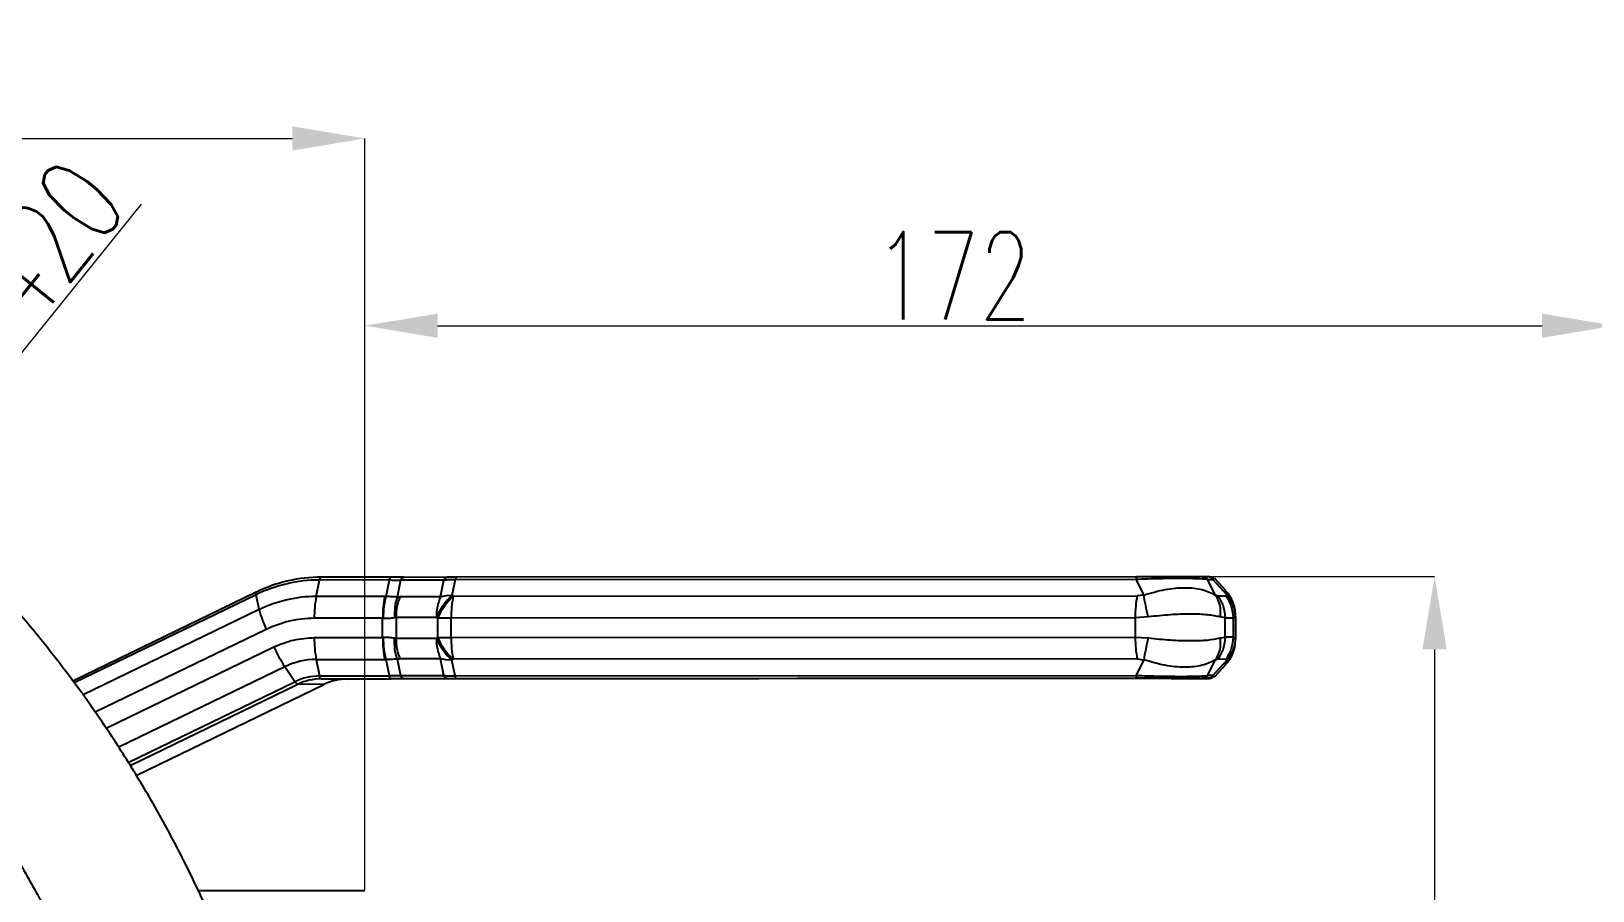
# Model space of a CAD drawing. Header units: millimetres. Extents: x 2003 to 4439, y 563 to 2285.
# Drawn here: x 2949.7 to 3164.6, y 979.9 to 1098.2 of the extents above; entities that cross this region are included whole.
import ezdxf

# ---------------------------------------------------------------- set-up
doc = ezdxf.new("R2010")
doc.units = ezdxf.units.MM
doc.layers.add('AM_5', color=3, linetype='Continuous', lineweight=25)
doc.styles.add('SLDTEXTSTYLE1', font='txt.shx', dxfattribs={"width": 0.7, "bigfont": 'gbcbig.shx'})
doc.dimstyles.new('SLDDIMSTYLE12$0', dxfattribs={"dimtxt": 12, "dimasz": 10, "dimexe": 0, "dimexo": 0.0625, "dimgap": 0.875, "dimtad": 1, "dimdec": 1, "dimlfac": 1.8, "dimrnd": 1e-09, "dimzin": 12, "dimdsep": 46, "dimtxsty": 'SLDTEXTSTYLE1', "dimcen": 0.09, "dimdle": 8.16, "dimclrd": 3, "dimclre": 3, "dimadec": 0, "dimazin": 3, "dimtfac": 1, "dimtdec": 1, "dimtofl": 0, "dimtmove": 0, "dimatfit": 3, "dimfxl": 0, "dimfrac": 2, "dimtolj": 1, "dimlwd": 5, "dimlwe": 5, "dimarcsym": 0})
doc.dimstyles.new('SLDDIMSTYLE12$3', dxfattribs={"dimtxt": 12, "dimasz": 10, "dimexe": 0, "dimexo": 0.0625, "dimgap": 0.875, "dimtad": 1, "dimdec": 1, "dimlfac": 1.8, "dimrnd": 1e-09, "dimzin": 12, "dimdsep": 46, "dimtxsty": 'SLDTEXTSTYLE1', "dimcen": 0.09, "dimdle": 8.16, "dimclrd": 3, "dimclre": 3, "dimadec": 0, "dimazin": 3, "dimtfac": 1, "dimtdec": 1, "dimtofl": 0, "dimtmove": 0, "dimatfit": 3, "dimfxl": 0, "dimfrac": 2, "dimtolj": 1, "dimlwd": 5, "dimlwe": 5, "dimarcsym": 0})

# ---------------------------------------------------------------- blocks, each defined once
blk = doc.blocks.new('*D50')
at = {"layer": 'AM_5', "color": 3, "lineweight": 5, "transparency": 16777216}
blk.add_line((2818.38, 906.17), (2818.38, 1083.4), dxfattribs=at)
at = {"layer": 'AM_5', "color": 3, "linetype": 'Continuous', "lineweight": 5, "transparency": 16777216}
for p, q in [((2828.38, 1083.4), (2985.62, 1083.4)), ((2995.62, 979.96), (2995.62, 1083.4))]:
    blk.add_line(p, q, dxfattribs=at)
at = {"layer": 'AM_5', "color": 3, "transparency": 16777216}
for points in [[(2828.38, 1085.07), (2828.38, 1081.73), (2818.38, 1083.4)], [(2985.62, 1085.07), (2985.62, 1081.73), (2995.62, 1083.4)]]:
    blk.add_solid(points, dxfattribs=at)
at = {"layer": 'Defpoints', "color": 0, "transparency": 16777216}
for p in [(2995.62, 1083.4), (2995.62, 979.9), (2818.38, 906.1)]:
    blk.add_point(p, dxfattribs=at)
at = {"layer": 'AM_5', "color": 0, "transparency": 16777216, "insert": (2907, 1090.28), "char_height": 12, "attachment_point": 5, "style": 'SLDTEXTSTYLE1'}
blk.add_mtext('\\A1;178', dxfattribs=at)
blk = doc.blocks.new('*D51')
at = {"layer": 'AM_5', "color": 3, "lineweight": 5, "transparency": 16777216}
blk.add_line((2995.62, 979.96), (2995.62, 1057.64), dxfattribs=at)
at = {"layer": 'AM_5', "color": 3, "linetype": 'Continuous', "lineweight": 5, "transparency": 16777216}
for p, q in [((3005.62, 1057.64), (3157.62, 1057.64)), ((3167.62, 898.24), (3167.62, 1057.64))]:
    blk.add_line(p, q, dxfattribs=at)
at = {"layer": 'AM_5', "color": 3, "transparency": 16777216}
for points in [[(3005.62, 1059.3), (3005.62, 1055.97), (2995.62, 1057.64)], [(3157.62, 1059.3), (3157.62, 1055.97), (3167.62, 1057.64)]]:
    blk.add_solid(points, dxfattribs=at)
at = {"layer": 'Defpoints', "color": 0, "transparency": 16777216}
for p in [(3167.62, 1057.64), (2995.62, 979.9), (3167.62, 898.17)]:
    blk.add_point(p, dxfattribs=at)
at = {"layer": 'AM_5', "color": 0, "transparency": 16777216, "insert": (3076.56, 1064.51), "char_height": 12, "attachment_point": 5, "style": 'SLDTEXTSTYLE1'}
blk.add_mtext('\\A1;172', dxfattribs=at)
blk = doc.blocks.new('*D43')
at = {"layer": 'AM_5', "color": 3, "lineweight": 5, "transparency": 16777216}
blk.add_line((3111.59, 1023.11), (3142.84, 1023.11), dxfattribs=at)
at = {"layer": 'AM_5', "color": 3, "linetype": 'Continuous', "lineweight": 5, "transparency": 16777216}
for p, q in [((3142.84, 1013.11), (3142.84, 915.66)), ((2818.46, 905.66), (3142.84, 905.66))]:
    blk.add_line(p, q, dxfattribs=at)
at = {"layer": 'AM_5', "color": 3, "transparency": 16777216}
for points in [[(3141.17, 1013.11), (3144.51, 1013.11), (3142.84, 1023.11)], [(3141.17, 915.66), (3144.51, 915.66), (3142.84, 905.66)]]:
    blk.add_solid(points, dxfattribs=at)
at = {"layer": 'Defpoints', "color": 0, "transparency": 16777216}
for p in [(3111.53, 1023.11), (2818.39, 905.66), (3142.84, 905.66)]:
    blk.add_point(p, dxfattribs=at)
at = {"layer": 'AM_5', "color": 0, "transparency": 16777216, "insert": (3135.97, 964.39), "char_height": 12, "attachment_point": 5, "rotation": 90, "style": 'SLDTEXTSTYLE1'}
blk.add_mtext('\\A1;115', dxfattribs=at)
blk = doc.blocks.new('*D44')
at = {"layer": 'AM_5', "color": 3, "linetype": 'Continuous', "lineweight": 5, "transparency": 16777216}
blk.add_line((2964.81, 1074.37), (2939, 1042.32), dxfattribs=at)
at = {"layer": 'AM_5', "color": 3, "lineweight": 5, "transparency": 16777216}
for p, q in [((2885.6, 976.12), (2885.78, 976.12)), ((2885.69, 976.03), (2885.69, 976.21))]:
    blk.add_line(p, q, dxfattribs=at)
at = {"layer": 'AM_5', "color": 3, "transparency": 16777216}
blk.add_solid([(2937.71, 1043.37), (2940.3, 1041.27), (2932.73, 1034.53)], dxfattribs=at)
at = {"layer": 'Defpoints', "color": 0, "transparency": 16777216}
for p in [(2932.73, 1034.53), (2838.65, 917.71)]:
    blk.add_point(p, dxfattribs=at)
at = {"layer": 'AM_5', "color": 0, "transparency": 16777216, "insert": (2949.69, 1066.55), "char_height": 12, "attachment_point": 5, "rotation": 51.1543, "style": 'SLDTEXTSTYLE1'}
blk.add_mtext('\\A1;%%C420', dxfattribs=at)

msp = doc.modelspace()

# ---------------------------------------------------------------- linework, layer by layer
at = {"color": 7, "linetype": 'Continuous', "lineweight": 25}
for p, q in [((2999.221, 1023.052), (2989.609, 1023.046)), ((3000.913, 1023.025), (3001.069, 1023.054)), ((3001.069, 1023.054), (3007.033, 1023.065)), ((3008.264, 1023.067), (3101.919, 1023.124)), ((3111.541, 1023.108), (3110.825, 1023.113)), ((2980.66, 1020.982), (2955.401, 1008.745)), ((2988.92, 1020.385), (2989.389, 1022.648)), ((2999, 1022.654), (2989.389, 1022.648)), ((2998.531, 1020.388), (2999, 1022.654)), ((3000.533, 1022.619), (3000.055, 1020.311)), ((3006.497, 1022.63), (3000.533, 1022.619)), ((3006.023, 1020.345), (3006.497, 1022.63)), ((3008.044, 1022.668), (3007.601, 1020.528)), ((3101.699, 1022.726), (3008.044, 1022.668)), ((3101.699, 1022.726), (3102.806, 1020.576)), ((3112.701, 1020.564), (3111.594, 1022.714)), ((3111.594, 1022.714), (3112.31, 1022.709)), ((3112.464, 1022.764), (3112.31, 1022.709)), ((3112.31, 1022.709), (3114.308, 1020.552)), ((3112.5, 1022.777), (3112.464, 1022.764)), ((3114.093, 1021.193), (3112.569, 1022.838)), ((3114.004, 1021.201), (3114.032, 1021.14)), ((3114.032, 1021.14), (3114.308, 1020.552)), ((2980.632, 1020.628), (2955.589, 1008.495)), ((2981.083, 1018.577), (2980.632, 1020.628)), ((2998.337, 1020.39), (2988.92, 1020.385)), ((2998.337, 1020.39), (2998.531, 1020.388)), ((3000.493, 1020.335), (3000.055, 1020.311)), ((3006.023, 1020.345), (3000.493, 1020.335)), ((3006.783, 1020.481), (3006.023, 1020.345)), ((3007.601, 1020.528), (3006.783, 1020.481)), ((3007.77, 1020.405), (3007.601, 1020.528)), ((3007.77, 1020.405), (3101.902, 1020.463)), ((3102.806, 1020.576), (3101.902, 1020.463)), ((3113.035, 1020.45), (3112.701, 1020.564)), ((3114.137, 1020.441), (3113.035, 1020.45)), ((3114.308, 1020.552), (3114.137, 1020.441)), ((2981.083, 1018.577), (2956.839, 1006.831)), ((2998.061, 1017.393), (2988.645, 1017.387)), ((2998.061, 1014.726), (2998.061, 1017.393)), ((2998.061, 1017.393), (2998.158, 1017.39)), ((2999.709, 1017.494), (2999.928, 1017.517)), ((2999.928, 1017.517), (3005.459, 1017.527)), ((2999.928, 1017.517), (2999.928, 1014.605)), ((3005.459, 1017.527), (3005.628, 1017.405)), ((3006.507, 1017.406), (3005.628, 1017.405)), ((3005.628, 1017.405), (3005.628, 1014.738)), ((3007.494, 1017.407), (3006.507, 1017.406)), ((3101.626, 1017.465), (3007.494, 1017.407)), ((3007.494, 1014.741), (3007.494, 1017.407)), ((3103.434, 1017.578), (3101.626, 1017.465)), ((3101.626, 1017.465), (3101.627, 1014.798)), ((3113.996, 1017.45), (3113.329, 1017.567)), ((3113.996, 1014.784), (3113.996, 1017.45)), ((3113.996, 1017.45), (3115.099, 1017.442)), ((3115.441, 1017.551), (3115.099, 1017.442)), ((3115.099, 1017.442), (3115.099, 1014.775)), ((3115.333, 1017.722), (3115.386, 1017.637)), ((3115.486, 1014.569), (3115.486, 1017.637)), ((2982.023, 1015.859), (2958.483, 1004.455)), ((2988.645, 1014.72), (2998.061, 1014.726)), ((2998.158, 1014.729), (2998.061, 1014.726)), ((2999.928, 1014.605), (2999.709, 1014.628)), ((3005.459, 1014.615), (2999.928, 1014.605)), ((3005.628, 1014.738), (3005.459, 1014.615)), ((3005.628, 1014.738), (3006.507, 1014.74)), ((3006.507, 1014.74), (3007.494, 1014.741)), ((3007.494, 1014.741), (3101.627, 1014.798)), ((3101.627, 1014.798), (3103.434, 1014.686)), ((3113.329, 1014.675), (3113.996, 1014.784)), ((3115.099, 1014.775), (3113.996, 1014.784)), ((3115.099, 1014.775), (3115.441, 1014.659)), ((3115.386, 1014.569), (3115.334, 1014.481)), ((2959.994, 1002.246), (2983.104, 1013.442)), ((2984.596, 1010.72), (2961.732, 999.644)), ((2985.984, 1008.662), (2984.596, 1010.72)), ((2988.92, 1011.718), (2998.337, 1011.724)), ((2988.92, 1011.718), (2989.389, 1009.448)), ((2998.337, 1011.724), (2998.531, 1011.727)), ((2999, 1009.454), (2998.531, 1011.727)), ((3000.055, 1011.807), (3000.493, 1011.785)), ((3000.055, 1011.807), (3000.533, 1009.492)), ((3006.023, 1011.795), (3000.493, 1011.785)), ((3006.783, 1011.66), (3006.023, 1011.795)), ((3006.497, 1009.503), (3006.023, 1011.795)), ((3007.601, 1011.615), (3006.783, 1011.66)), ((3007.601, 1011.615), (3007.77, 1011.738)), ((3008.044, 1009.468), (3007.601, 1011.615)), ((3101.903, 1011.796), (3007.77, 1011.738)), ((3102.806, 1011.684), (3101.699, 1009.526)), ((3101.903, 1011.796), (3102.806, 1011.684)), ((3111.594, 1009.514), (3112.701, 1011.672)), ((3114.308, 1011.66), (3112.31, 1009.509)), ((3112.572, 1009.371), (3114.088, 1011.003)), ((3112.701, 1011.672), (3113.035, 1011.783)), ((3113.035, 1011.783), (3114.137, 1011.775)), ((3114.029, 1011.055), (3114.003, 1010.998)), ((3114.308, 1011.66), (3114.029, 1011.055)), ((3114.137, 1011.775), (3114.308, 1011.66)), ((2963.035, 997.545), (2985.984, 1008.662)), ((2963.298, 997.122), (2986.366, 1008.298)), ((2964.139, 995.767), (2989.949, 1008.271)), ((2964.143, 995.761), (2989.98, 1008.278)), ((2989.949, 1008.271), (2986.366, 1008.298)), ((2989.389, 1009.448), (2999, 1009.454)), ((2989.609, 1009.046), (2999.221, 1009.052)), ((2989.609, 1009.046), (2993.192, 1009.02)), ((3106.605, 1009.089), (2993.192, 1009.02)), ((3000.533, 1009.492), (3006.497, 1009.503)), ((3007.033, 1009.065), (3001.069, 1009.054)), ((3008.044, 1009.468), (3101.699, 1009.526)), ((3101.919, 1009.124), (3008.264, 1009.067)), ((3111.541, 1009.108), (3110.825, 1009.113)), ((3112.31, 1009.509), (3111.594, 1009.514)), ((3112.31, 1009.509), (3112.566, 1009.404)), ((2995.62, 979.898), (2972.693, 979.898))]:
    msp.add_line(p, q, dxfattribs=at)
at = {"color": 7, "linetype": 'Continuous', "lineweight": 25, "flags": 128}
for points in [[(2989.389, 1022.648), (2989.409, 1022.736), (2989.433, 1022.815), (2989.458, 1022.884), (2989.486, 1022.942), (2989.515, 1022.987), (2989.546, 1023.02), (2989.577, 1023.04), (2989.609, 1023.046)], [(2980.632, 1020.628), (2980.617, 1020.708), (2980.608, 1020.779), (2980.606, 1020.842), (2980.61, 1020.894), (2980.621, 1020.935), (2980.638, 1020.965), (2980.66, 1020.982)], [(2980.66, 1020.982), (2980.661, 1020.983), (2980.691, 1020.989)], [(2989.609, 1009.046), (2989.577, 1009.053), (2989.546, 1009.073), (2989.515, 1009.107), (2989.486, 1009.153), (2989.458, 1009.211), (2989.433, 1009.28), (2989.409, 1009.359), (2989.389, 1009.448)], [(2989.98, 1008.278), (2989.978, 1008.277), (2989.949, 1008.271)]]:
    msp.add_lwpolyline(points, dxfattribs=at)
at = {"color": 7, "linetype": 'Continuous', "lineweight": 25}
for centre, radius, start, end in [((2989.636, 1002.572), 20.474, 90.07527, 115.90712), ((2989.415, 1002.546), 20.102, 90.07529, 115.90707), ((2988.944, 1002.392), 17.993, 90.07527, 115.90712), ((3003.84, 1017.501), 15.196, 169.06221, 180.4319), ((3013.257, 1017.507), 15.196, 169.06221, 180.4319), ((3012.476, 1017.586), 7.017, 156.84756, 180.47841), ((3013.485, 1014.059), 8.541, 132.00657, 156.93397), ((3022.69, 1017.522), 15.196, 169.06221, 180.43184), ((2995.306, 1021.978), 14.624, 193.45011, 204.73439), ((3003.903, 1014.607), 15.259, 179.57667, 190.91491), ((3013.32, 1014.613), 15.259, 179.57667, 190.91491), ((3012.496, 1014.558), 7.037, 179.5333, 203.11856), ((3013.51, 1018.102), 8.57, 203.11136, 227.95126), ((3022.753, 1014.628), 15.259, 179.57677, 190.91492), ((2999.959, 1020.911), 18.436, 203.90163, 213.55836), ((2988.933, 1001.791), 9.927, 90.07527, 115.90712), ((2989.399, 1001.63), 7.818, 90.07527, 115.90712), ((2986.659, 1008.989), 0.75, 205.79928, 247.02737), ((2989.619, 1001.601), 7.445, 90.07527, 115.90712), ((2993.202, 1001.574), 7.445, 90.07527, 115.90712)]:
    msp.add_arc(centre, radius, start, end, dxfattribs=at)
for points, knots in [([(2818.188, 736.933), (2820.748, 736.958), (2824.328, 736.993), (2829.598, 737.272), (2834.062, 737.607), (2839.378, 738.173), (2844.947, 738.946), (2850.76, 739.956), (2856.732, 741.212), (2862.808, 742.723), (2868.946, 744.493), (2875.111, 746.527), (2881.274, 748.827), (2887.411, 751.392), (2893.499, 754.223), (2899.519, 757.316), (2905.452, 760.671), (2911.281, 764.283), (2916.991, 768.149), (2922.566, 772.263), (2927.993, 776.62), (2933.259, 781.214), (2938.35, 786.039), (2943.255, 791.086), (2947.962, 796.349), (2952.46, 801.819), (2956.738, 807.488), (2960.787, 813.345), (2964.597, 819.381), (2968.158, 825.587), (2971.463, 831.952), (2974.504, 838.464), (2977.273, 845.114), (2979.764, 851.888), (2981.969, 858.776), (2983.884, 865.765), (2985.502, 872.842), (2986.82, 879.996), (2987.833, 887.213), (2988.538, 894.48), (2988.93, 901.784), (2989.009, 909.112), (2988.772, 916.45), (2988.218, 923.785), (2987.346, 931.102), (2986.156, 938.39), (2984.648, 945.632), (2982.823, 952.817), (2980.682, 959.93), (2978.228, 966.957), (2975.463, 973.886), (2972.391, 980.702), (2969.014, 987.393), (2965.336, 993.945), (2961.362, 1000.345), (2957.097, 1006.58), (2952.546, 1012.638), (2947.714, 1018.506), (2942.607, 1024.173), (2937.23, 1029.625), (2931.784, 1034.673), (2926.31, 1039.325), (2920.852, 1043.595), (2915.227, 1047.637), (2909.446, 1051.445), (2903.518, 1055.013), (2897.456, 1058.335), (2891.27, 1061.406), (2884.973, 1064.219), (2878.58, 1066.771), (2872.105, 1069.057), (2865.567, 1071.073), (2858.992, 1072.816), (2852.419, 1074.281), (2845.925, 1075.462), (2839.636, 1076.359), (2834.112, 1076.943), (2829.229, 1077.31), (2824.405, 1077.55), (2818.431, 1077.667), (2812.914, 1077.557), (2807.645, 1077.285), (2803.18, 1076.948), (2797.864, 1076.383), (2792.295, 1075.609), (2786.482, 1074.599), (2780.511, 1073.343), (2774.435, 1071.833), (2768.297, 1070.062), (2762.131, 1068.028), (2755.968, 1065.728), (2749.831, 1063.163), (2743.743, 1060.333), (2737.723, 1057.239), (2731.791, 1053.884), (2725.962, 1050.272), (2720.252, 1046.407), (2714.676, 1042.292), (2709.249, 1037.935), (2703.983, 1033.341), (2698.892, 1028.516), (2693.987, 1023.469), (2689.28, 1018.206), (2684.782, 1012.736), (2680.504, 1007.068), (2676.455, 1001.21), (2672.646, 995.174), (2669.084, 988.968), (2665.779, 982.603), (2662.737, 976.091), (2659.975, 969.44), (2657.638, 963.158), (2656.359, 959.053), (2655.796, 957.244)], [0, 0, 0, 0, 0.01020738, 0.01427401, 0.02103699, 0.02805607, 0.03558666, 0.0434511, 0.05157826, 0.05991132, 0.06840986, 0.07704394, 0.08579098, 0.09463359, 0.10355821, 0.11255405, 0.12161242, 0.13072624, 0.1398897, 0.14909794, 0.15834689, 0.16763314, 0.17695375, 0.18630622, 0.19568842, 0.20509849, 0.21453484, 0.22399606, 0.23348097, 0.24298851, 0.25251779, 0.26206801, 0.27163852, 0.28122873, 0.29083816, 0.30046642, 0.31011319, 0.31977821, 0.32946132, 0.33916239, 0.34888138, 0.35861831, 0.36837328, 0.37814642, 0.38793798, 0.39774825, 0.40757761, 0.41742653, 0.42729557, 0.4371854, 0.4470968, 0.45703069, 0.46698816, 0.47697044, 0.48697902, 0.49701559, 0.50708218, 0.51718117, 0.52731537, 0.53748817, 0.54770366, 0.5569145, 0.56612256, 0.57532659, 0.5845258, 0.59371913, 0.60290519, 0.61208206, 0.62124705, 0.63039624, 0.63952364, 0.64861966, 0.65766788, 0.66663751, 0.67546331, 0.68397889, 0.69196332, 0.69760555, 0.70350123, 0.71121989, 0.72142727, 0.72549391, 0.73225688, 0.73927596, 0.74680655, 0.754671, 0.76279816, 0.77113122, 0.77962976, 0.78826384, 0.79701087, 0.80585349, 0.81477811, 0.82377394, 0.83283231, 0.84194614, 0.85110959, 0.86031783, 0.86956679, 0.87885303, 0.88817364, 0.89752611, 0.90690831, 0.91631839, 0.92575473, 0.93521596, 0.94470086, 0.95420841, 0.96373768, 0.97328791, 0.98285841, 0.99244862, 1, 1, 1, 1]), ([(2819.004, 1057.622), (2821.404, 1057.585), (2824.763, 1057.532), (2829.705, 1057.228), (2833.895, 1056.872), (2838.882, 1056.281), (2844.103, 1055.481), (2849.549, 1054.443), (2855.137, 1053.159), (2860.816, 1051.621), (2866.545, 1049.823), (2872.288, 1047.763), (2878.019, 1045.439), (2883.711, 1042.851), (2889.343, 1040.001), (2894.894, 1036.891), (2900.348, 1033.524), (2905.685, 1029.905), (2910.891, 1026.038), (2915.95, 1021.929), (2920.848, 1017.585), (2925.571, 1013.013), (2930.107, 1008.219), (2934.443, 1003.214), (2938.567, 998.004), (2942.47, 992.601), (2946.139, 987.014), (2949.565, 981.253), (2952.74, 975.329), (2955.653, 969.254), (2958.298, 963.039), (2960.666, 956.697), (2962.751, 950.24), (2964.546, 943.68), (2966.046, 937.032), (2967.244, 930.308), (2968.141, 923.522), (2968.716, 916.689), (2968.991, 910.622), (2968.939, 906.838), (2968.918, 905.345)], [0, 0, 0, 0, 0.0302952, 0.0423856, 0.0624901, 0.08336, 0.1057536, 0.1291426, 0.1533151, 0.1781023, 0.2033838, 0.2290707, 0.2550958, 0.2814075, 0.3079654, 0.3347376, 0.3616982, 0.3888263, 0.4161047, 0.4435189, 0.4710571, 0.4987089, 0.526466, 0.5543209, 0.5822674, 0.6103001, 0.6384144, 0.6666062, 0.6948723, 0.7232096, 0.7516156, 0.7800883, 0.8086258, 0.8372268, 0.86589, 0.8946146, 0.9234, 0.9522458, 0.9811519, 1, 1, 1, 1]), ([(2999, 1022.654), (2999.014, 1022.712), (2999.042, 1022.83), (2999.097, 1022.954), (2999.157, 1023.037), (2999.199, 1023.047), (2999.221, 1023.052)], [0, 0, 0, 0, 0.2499973, 0.4999982, 0.7499991, 1, 1, 1, 1]), ([(3000.923, 1023.026), (3000.657, 1023.028), (3000.125, 1023.031), (2999.475, 1023.03), (2999.15, 1023.029)], [0, 0, 0, 0, 0.4996452, 1, 1, 1, 1]), ([(3000.533, 1022.619), (3000.565, 1022.683), (3000.631, 1022.811), (3000.763, 1022.943), (3000.861, 1023.016), (3000.913, 1023.025), (3000.913, 1023.025)], [0, 0, 0, 0, 0.3327347, 0.6654694, 0.9982041, 1, 1, 1, 1]), ([(3007.033, 1023.065), (3007.221, 1023.065), (3007.596, 1023.066), (3008.043, 1023.066), (3008.264, 1023.067)], [0, 0, 0, 0, 0.5040088, 1, 1, 1, 1]), ([(3101.919, 1023.124), (3102.949, 1023.124), (3104.419, 1023.125), (3106.309, 1023.124), (3107.519, 1023.123), (3108.593, 1023.121), (3109.917, 1023.118), (3110.451, 1023.115), (3110.825, 1023.113)], [0, 0, 0, 0, 0.27135234, 0.38737002, 0.50089642, 0.614411, 0.73057711, 1, 1, 1, 1]), ([(3112.513, 1022.816), (3112.433, 1022.883), (3112.226, 1023.058), (3111.794, 1023.089), (3111.529, 1023.108)], [0, 0, 0, 0, 0.3878889, 1, 1, 1, 1]), ([(2999, 1022.654), (2999.276, 1022.652), (2999.836, 1022.649), (3000.298, 1022.63), (3000.533, 1022.619)], [0, 0, 0, 0, 0.4915101, 1, 1, 1, 1]), ([(3008.044, 1022.668), (3007.768, 1022.666), (3007.212, 1022.663), (3006.737, 1022.641), (3006.497, 1022.63)], [0, 0, 0, 0, 0.4950466, 1, 1, 1, 1]), ([(3111.594, 1022.714), (3111.154, 1022.753), (3110.336, 1022.826), (3107.922, 1022.862), (3104.923, 1022.833), (3102.829, 1022.763), (3101.699, 1022.726)], [0, 0, 0, 0, 0.2683795, 0.4991161, 0.7297085, 1, 1, 1, 1]), ([(3102.806, 1020.576), (3103.789, 1020.867), (3105.722, 1021.439), (3108.524, 1021.665), (3111.002, 1021.433), (3112.129, 1020.857), (3112.701, 1020.564)], [0, 0, 0, 0, 0.2542867, 0.4999835, 0.7458358, 1, 1, 1, 1]), ([(3115.443, 1017.72), (3115.424, 1018.061), (3115.386, 1018.75), (3115.061, 1019.744), (3114.615, 1020.594), (3114.205, 1021.038), (3114.032, 1021.226)], [0, 0, 0, 0, 0.26365783, 0.53326994, 0.80304981, 1, 1, 1, 1]), ([(2998.158, 1017.39), (2998.186, 1017.93), (2998.24, 1019.011), (2998.434, 1019.929), (2998.531, 1020.388)], [0, 0, 0, 0, 0.5, 1, 1, 1, 1]), ([(3000.055, 1020.311), (2999.822, 1020.322), (2999.36, 1020.344), (2998.806, 1020.373), (2998.531, 1020.388)], [0, 0, 0, 0, 0.5043986, 1, 1, 1, 1]), ([(3000.055, 1020.311), (2999.93, 1019.875), (2999.681, 1019.002), (2999.7, 1017.997), (2999.709, 1017.494)], [0, 0, 0, 0, 0.5000001, 1, 1, 1, 1]), ([(2999.928, 1017.517), (2999.953, 1018.02), (3000.004, 1019.025), (3000.33, 1019.898), (3000.493, 1020.335)], [0, 0, 0, 0, 0.4999559, 1, 1, 1, 1]), ([(3103.434, 1017.578), (3103.306, 1018.122), (3103.051, 1019.209), (3102.888, 1020.12), (3102.806, 1020.576)], [0, 0, 0, 0, 0.5000005, 1, 1, 1, 1]), ([(3112.701, 1020.564), (3112.927, 1020.108), (3113.377, 1019.196), (3113.345, 1018.11), (3113.329, 1017.567)], [0, 0, 0, 0, 0.4999977, 1, 1, 1, 1]), ([(3115.441, 1017.551), (3115.38, 1018.095), (3115.259, 1019.182), (3114.625, 1020.096), (3114.308, 1020.552)], [0, 0, 0, 0, 0.50000083, 1, 1, 1, 1]), ([(2998.158, 1017.39), (2998.431, 1017.383), (2998.985, 1017.37), (2999.465, 1017.452), (2999.709, 1017.494)], [0, 0, 0, 0, 0.49168447, 1, 1, 1, 1]), ([(3113.329, 1017.567), (3112.794, 1017.676), (3111.743, 1017.892), (3109.295, 1017.983), (3106.464, 1017.898), (3104.456, 1017.686), (3103.434, 1017.578)], [0, 0, 0, 0, 0.2542566, 0.5000164, 0.7456194, 1, 1, 1, 1]), ([(2999.709, 1014.628), (2999.465, 1014.669), (2998.985, 1014.75), (2998.431, 1014.736), (2998.158, 1014.729)], [0, 0, 0, 0, 0.5082251, 1, 1, 1, 1]), ([(2998.531, 1011.727), (2998.434, 1012.187), (2998.24, 1013.107), (2998.186, 1014.188), (2998.158, 1014.729)], [0, 0, 0, 0, 0.5, 1, 1, 1, 1]), ([(3000.055, 1011.807), (2999.93, 1012.245), (2999.681, 1013.12), (2999.7, 1014.126), (2999.709, 1014.628)], [0, 0, 0, 0, 0.50080435, 1, 1, 1, 1]), ([(3103.434, 1014.686), (3103.307, 1014.146), (3103.052, 1013.059), (3102.888, 1012.144), (3102.806, 1011.684)], [0, 0, 0, 0, 0.49686743, 1, 1, 1, 1]), ([(3103.434, 1014.686), (3104.456, 1014.578), (3106.464, 1014.367), (3109.295, 1014.277), (3111.743, 1014.36), (3112.794, 1014.569), (3113.329, 1014.675)], [0, 0, 0, 0, 0.2543758, 0.4999836, 0.7457388, 1, 1, 1, 1]), ([(3113.329, 1014.675), (3113.345, 1014.131), (3113.377, 1013.043), (3112.927, 1012.129), (3112.701, 1011.672)], [0, 0, 0, 0, 0.5000023, 1, 1, 1, 1]), ([(3114.03, 1010.974), (3114.204, 1011.162), (3114.614, 1011.606), (3115.061, 1012.458), (3115.387, 1013.451), (3115.425, 1014.142), (3115.444, 1014.483)], [0, 0, 0, 0, 0.1972492, 0.4669383, 0.7364506, 1, 1, 1, 1]), ([(3115.441, 1014.659), (3115.381, 1014.119), (3115.26, 1013.033), (3114.627, 1012.12), (3114.308, 1011.66)], [0, 0, 0, 0, 0.4968676, 1, 1, 1, 1]), ([(2998.531, 1011.727), (2998.806, 1011.742), (2999.36, 1011.772), (2999.822, 1011.796), (3000.055, 1011.807)], [0, 0, 0, 0, 0.4960838, 1, 1, 1, 1]), ([(3112.701, 1011.672), (3112.129, 1011.383), (3111.002, 1010.814), (3108.518, 1010.588), (3105.714, 1010.822), (3103.782, 1011.395), (3102.806, 1011.684)], [0, 0, 0, 0, 0.25415722, 0.50001427, 0.74762575, 1, 1, 1, 1]), ([(3000.533, 1009.492), (3000.298, 1009.481), (2999.836, 1009.459), (2999.276, 1009.456), (2999, 1009.454)], [0, 0, 0, 0, 0.5084817, 1, 1, 1, 1]), ([(2999.221, 1009.052), (2999.199, 1009.057), (2999.157, 1009.068), (2999.097, 1009.152), (2999.042, 1009.277), (2999.014, 1009.395), (2999, 1009.454)], [0, 0, 0, 0, 0.2500001, 0.5000002, 0.7500003, 1, 1, 1, 1]), ([(3001.069, 1009.054), (3000.782, 1009.054), (3000.219, 1009.053), (2999.549, 1009.052), (2999.221, 1009.052)], [0, 0, 0, 0, 0.5097088, 1, 1, 1, 1]), ([(3006.497, 1009.503), (3006.737, 1009.492), (3007.212, 1009.472), (3007.768, 1009.47), (3008.044, 1009.468)], [0, 0, 0, 0, 0.5049534, 1, 1, 1, 1]), ([(3008.264, 1009.067), (3008.043, 1009.066), (3007.596, 1009.066), (3007.221, 1009.065), (3007.033, 1009.065)], [0, 0, 0, 0, 0.495991, 1, 1, 1, 1]), ([(3101.699, 1009.526), (3102.819, 1009.489), (3104.904, 1009.421), (3107.897, 1009.387), (3110.326, 1009.414), (3111.149, 1009.479), (3111.594, 1009.514)], [0, 0, 0, 0, 0.2680966, 0.4988227, 0.7294637, 1, 1, 1, 1]), ([(3110.825, 1009.113), (3110.447, 1009.116), (3109.909, 1009.119), (3108.575, 1009.122), (3107.498, 1009.123), (3106.285, 1009.124), (3104.402, 1009.125), (3102.94, 1009.124), (3101.919, 1009.124)], [0, 0, 0, 0, 0.2715623, 0.3875926, 0.5011305, 0.6146375, 0.7308194, 1, 1, 1, 1]), ([(3106.605, 1009.089), (3107.583, 1009.09), (3108.98, 1009.091), (3110.376, 1009.094), (3111.131, 1009.096), (3111.64, 1009.099), (3112.023, 1009.103), (3111.739, 1009.106), (3111.541, 1009.108)], [0, 0, 0, 0, 0.2713523, 0.38737, 0.5008964, 0.614411, 0.7305771, 1, 1, 1, 1]), ([(3110.906, 1009.102), (3111.033, 1009.103), (3111.599, 1009.105), (3112.156, 1009.134), (3112.439, 1009.341), (3112.541, 1009.417)], [0, 0, 0, 0, 0.15640379, 0.69381527, 1, 1, 1, 1])]:
    msp.add_open_spline(points, degree=3, knots=knots, dxfattribs=at)
for points in [[(3006.497, 1022.63), (3006.529, 1022.694), (3006.595, 1022.821), (3006.727, 1022.958), (3006.875, 1023.048), (3006.98, 1023.06), (3007.033, 1023.065)], [(3008.264, 1023.067), (3008.243, 1023.062), (3008.201, 1023.052), (3008.14, 1022.969), (3008.086, 1022.844), (3008.058, 1022.727), (3008.044, 1022.668)], [(3101.919, 1023.124), (3101.898, 1023.119), (3101.855, 1023.109), (3101.795, 1023.026), (3101.74, 1022.902), (3101.712, 1022.784), (3101.699, 1022.726)], [(3110.825, 1023.113), (3110.899, 1023.108), (3111.048, 1023.098), (3111.258, 1023.015), (3111.448, 1022.89), (3111.545, 1022.773), (3111.594, 1022.714)], [(3112.31, 1022.709), (3112.262, 1022.767), (3112.165, 1022.885), (3111.975, 1023.01), (3111.764, 1023.093), (3111.616, 1023.103), (3111.541, 1023.108)], [(3007.601, 1020.528), (3007.38, 1020.317), (3006.939, 1019.895), (3006.353, 1019.15), (3005.839, 1018.355), (3005.585, 1017.803), (3005.459, 1017.527)], [(3101.902, 1020.463), (3101.822, 1020.004), (3101.664, 1019.086), (3101.639, 1018.006), (3101.626, 1017.465)], [(3113.035, 1020.45), (3113.312, 1019.99), (3113.866, 1019.072), (3113.953, 1017.991), (3113.996, 1017.45)], [(3114.137, 1020.441), (3114.415, 1019.982), (3114.969, 1019.064), (3115.055, 1017.983), (3115.099, 1017.442)], [(2988.645, 1017.387), (2987.501, 1017.32), (2985.214, 1017.187), (2983.087, 1016.302), (2982.023, 1015.859)], [(2983.104, 1013.442), (2983.994, 1013.812), (2985.774, 1014.553), (2987.688, 1014.664), (2988.645, 1014.72)], [(3000.493, 1011.785), (3000.33, 1012.222), (3000.004, 1013.097), (2999.953, 1014.103), (2999.928, 1014.605)], [(3005.459, 1014.615), (3005.585, 1014.34), (3005.839, 1013.789), (3006.353, 1012.994), (3006.939, 1012.249), (3007.38, 1011.827), (3007.601, 1011.615)], [(3101.627, 1014.798), (3101.64, 1014.258), (3101.664, 1013.176), (3101.823, 1012.256), (3101.903, 1011.796)], [(3113.996, 1014.784), (3113.953, 1014.243), (3113.866, 1013.162), (3113.312, 1012.243), (3113.035, 1011.783)], [(3115.099, 1014.775), (3115.055, 1014.235), (3114.969, 1013.154), (3114.415, 1012.234), (3114.137, 1011.775)], [(3001.069, 1009.054), (3001.016, 1009.06), (3000.911, 1009.072), (3000.763, 1009.163), (3000.631, 1009.3), (3000.565, 1009.428), (3000.533, 1009.492)], [(3007.033, 1009.065), (3006.98, 1009.071), (3006.875, 1009.083), (3006.727, 1009.174), (3006.595, 1009.311), (3006.529, 1009.439), (3006.497, 1009.503)], [(3008.264, 1009.067), (3008.243, 1009.072), (3008.201, 1009.083), (3008.14, 1009.166), (3008.086, 1009.292), (3008.058, 1009.409), (3008.044, 1009.468)], [(3101.919, 1009.124), (3101.898, 1009.129), (3101.855, 1009.14), (3101.795, 1009.223), (3101.74, 1009.349), (3101.713, 1009.467), (3101.699, 1009.526)], [(3111.594, 1009.514), (3111.545, 1009.455), (3111.448, 1009.338), (3111.258, 1009.212), (3111.048, 1009.129), (3110.899, 1009.119), (3110.825, 1009.113)], [(3112.31, 1009.509), (3112.262, 1009.45), (3112.165, 1009.332), (3111.975, 1009.207), (3111.764, 1009.124), (3111.616, 1009.113), (3111.541, 1009.108)]]:
    msp.add_open_spline(points, degree=3, dxfattribs=at)

# ---------------------------------------------------------------- dimensions: what is measured, and where the dimension line sits
at = {"layer": 'AM_5'}
dim = msp.add_linear_dim(base=(2995.62, 1083.401), p1=(2818.38, 906.104), p2=(2995.62, 979.898), angle=360, text='178', dimstyle='SLDDIMSTYLE12$0', override={"dimlfac": 1}, dxfattribs=at)
dim.commit()
dim.dimension.update_dxf_attribs({"geometry": '*D50', "text_midpoint": (2907, 1083.401), "dimtype": 160})
dim = msp.add_diameter_dim_2p(p1=(2838.647, 917.706), p2=(2932.731, 1034.531), text='%%C420', dimstyle='SLDDIMSTYLE12$3', override={"dimlfac": 1, "dimpost": ''}, dxfattribs=at)
dim.commit()
dim.dimension.update_dxf_attribs({"geometry": '*D44', "text_midpoint": (2949.69, 1066.551)})
dim = msp.add_linear_dim(base=(3167.621, 1057.637), p1=(2995.62, 979.898), p2=(3167.621, 898.174), angle=360, dimstyle='SLDDIMSTYLE12$0', override={"dimlfac": 1}, dxfattribs=at)
dim.commit()
dim.dimension.update_dxf_attribs({"geometry": '*D51', "text_midpoint": (3076.565, 1057.637), "dimtype": 160})
dim = msp.add_linear_dim(base=(3142.84, 905.664), p1=(3111.529, 1023.108), p2=(2818.395, 905.664), angle=90, text='115', dimstyle='SLDDIMSTYLE12$0', override={"dimlfac": 1, "dimpost": ''}, dxfattribs=at)
dim.commit()
dim.dimension.update_dxf_attribs({"geometry": '*D43', "text_midpoint": (3135.965, 964.386)})

doc.saveas('drawing.dxf')
